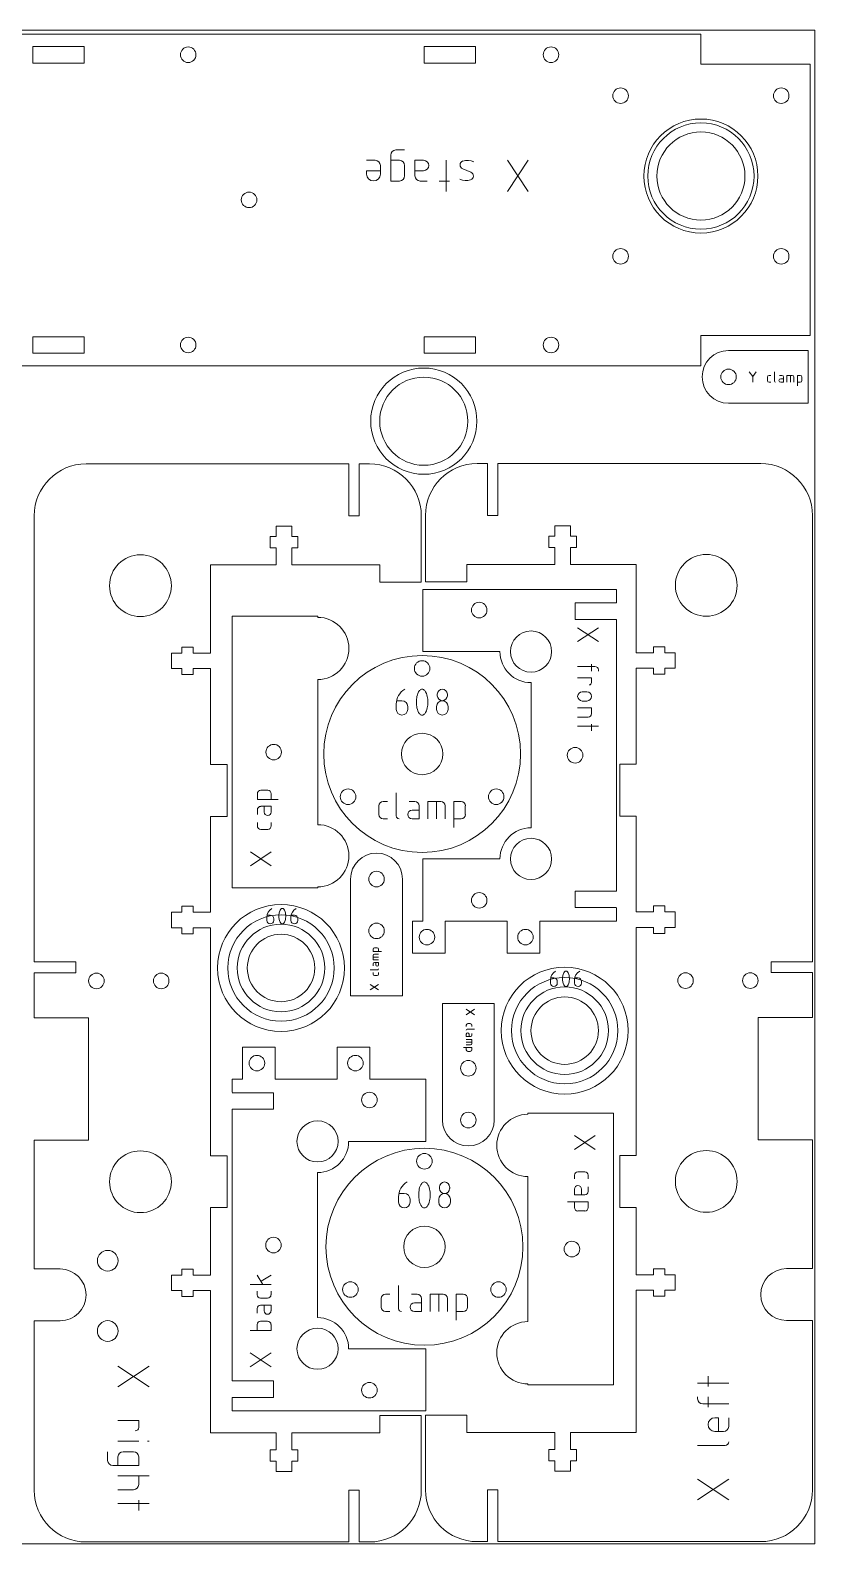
# Model space of a CAD drawing. Header units: millimetres. Extents: x 0 to 292, y 0 to 292.
# Drawn here: x 140.7 to 292, y 0 to 292 of the extents above; entities that cross this region are included whole.
import ezdxf

# ---------------------------------------------------------------- set-up
doc = ezdxf.new("R2010")
doc.units = ezdxf.units.MM
doc.layers.get('0').update_dxf_attribs({"linetype": 'CONTINUOUS', "lineweight": 25, "true_color": 0x000000})
for name, color, linetype, lineweight, true_color in [('borders', 4, 'CONTINUOUS', 0, 0x00ffff), ('cut', 7, 'CONTINUOUS', 0, 0x000000), ('cuts', 7, 'CONTINUOUS', 0, 0x000000), ('etch', 4, 'CONTINUOUS', 0, 0x00ffff), ('inner-clamp', 7, 'CONTINUOUS', 0, 0x000000), ('main-deck', 7, 'CONTINUOUS', 0, 0x000000), ('rod-backplate', 7, 'CONTINUOUS', 0, 0x000000), ('rod-support', 7, 'CONTINUOUS', 0, 0x000000), ('side', 7, 'CONTINUOUS', 0, 0x000000), ('text', 4, 'CONTINUOUS', 0, 0x00ffff)]:
    doc.layers.add(name, color=color, linetype=linetype, lineweight=lineweight, true_color=true_color)

# ---------------------------------------------------------------- blocks, each defined once
blk = doc.blocks.new('tab')
at = {"layer": 'cuts'}
for p, q in [((5, 3.2), (-5, 3.2)), ((-5, 3.2), (-5, 0)), ((5, 0), (5, 3.2))]:
    blk.add_line(p, q, dxfattribs=at)
blk = doc.blocks.new('m3-t-slot')
at = {"layer": 'cuts'}
for p, q in [((-1.5, 7.5), (1.5, 7.5)), ((-1.5, 5.5), (-1.5, 7.5)), ((1.5, 7.5), (1.5, 5.5)), ((-2.66, 3.33), (-2.66, 5.5)), ((-2.66, 5.5), (-1.5, 5.5)), ((-1.5, 3.33), (-2.66, 3.33)), ((-1.5, 0), (-1.5, 3.33)), ((1.5, 5.5), (2.66, 5.5)), ((2.66, 3.33), (1.5, 3.33)), ((1.5, 3.33), (1.5, 0)), ((2.66, 5.5), (2.66, 3.33))]:
    blk.add_line(p, q, dxfattribs=at)
blk = doc.blocks.new('nema17')
at = {"layer": 'cuts'}
for centre, radius in [((-15.495, 15.495), 1.5), ((15.495, 15.495), 1.5), ((0, 0), 11), ((-15.495, -15.495), 1.5), ((15.495, -15.495), 1.5)]:
    blk.add_circle(centre, radius, dxfattribs=at)
blk = doc.blocks.new('slot')
at = {"layer": 'cuts'}
for p, q in [((-1.6, 4.95), (1.6, 4.95)), ((-1.6, 4.95), (-1.6, -4.95)), ((1.6, -4.95), (1.6, 4.95)), ((-1.6, -4.95), (1.6, -4.95))]:
    blk.add_line(p, q, dxfattribs=at)

msp = doc.modelspace()

# ---------------------------------------------------------------- linework, layer by layer
at = {"layer": 'borders'}
for p, q in [((292, 292), (0, 292)), ((292, 0), (292, 292)), ((0, 0), (292, 0))]:
    msp.add_line(p, q, dxfattribs=at)
at = {"layer": 'cut'}
for centre, radius in [((270.04, 263.88), 10.25), ((270.04, 263.88), 8.5), ((216.58, 216.58), 10.25), ((216.58, 216.58), 8.5), ((216.26, 152.37), 19), ((216.26, 168.87), 1.5), ((216.26, 152.37), 4), ((201.97, 144.12), 1.5), ((230.55, 144.12), 1.5), ((189.03, 111.08), 12.25), ((189.03, 111.08), 6.5), ((243.76, 98.99), 12.25), ((243.76, 98.99), 6.5), ((216.7, 57.29), 19), ((216.7, 73.79), 1.5), ((216.7, 57.29), 4), ((202.42, 49.04), 1.5), ((230.99, 49.04), 1.5)]:
    msp.add_circle(centre, radius, dxfattribs=at)
at = {"layer": 'etch'}
for p, q in [((219.18, 163.89), (219.18, 163.62)), ((221.12, 163.62), (221.12, 163.89)), ((211.26, 161.98), (211.26, 160.98)), ((212.37, 162.64), (211.33, 162.64)), ((213.48, 160.98), (213.48, 161.53)), ((219.04, 161.53), (219.04, 160.98)), ((221.26, 160.98), (221.26, 161.53)), ((209.59, 143.2), (208.76, 143.2)), ((211.26, 144.87), (211.26, 140.42)), ((213.76, 143.2), (214.87, 143.2)), ((217.37, 139.87), (217.37, 143.2)), ((217.37, 143.2), (219.87, 143.2)), ((219.04, 143.2), (219.04, 139.87)), ((223.76, 143.2), (222.37, 143.2)), ((222.37, 143.2), (222.37, 138.2)), ((207.93, 142.37), (207.93, 140.7)), ((214.31, 141.53), (215.7, 141.53)), ((215.7, 142.37), (215.7, 139.87)), ((220.7, 142.37), (220.7, 139.87)), ((224.59, 140.7), (224.59, 142.37)), ((208.76, 139.87), (209.59, 139.87)), ((215.7, 139.87), (214.31, 139.87)), ((222.37, 139.87), (223.76, 139.87)), ((186.28, 120.85), (186.28, 120.25)), ((186.95, 121.25), (186.32, 121.25)), ((187.62, 120.25), (187.62, 120.58)), ((190.95, 120.85), (190.95, 120.25)), ((191.62, 121.25), (190.99, 121.25)), ((192.28, 120.25), (192.28, 120.58)), ((241.01, 108.76), (241.01, 108.16)), ((241.67, 109.16), (241.05, 109.16)), ((242.34, 108.16), (242.34, 108.49)), ((245.67, 108.76), (245.67, 108.16)), ((246.34, 109.16), (245.72, 109.16)), ((247.01, 108.16), (247.01, 108.49)), ((212.82, 67.57), (211.77, 67.57)), ((219.62, 68.82), (219.62, 68.54)), ((221.57, 68.54), (221.57, 68.82)), ((211.7, 66.91), (211.7, 65.91)), ((213.93, 65.91), (213.93, 66.46)), ((219.48, 66.46), (219.48, 65.91)), ((221.7, 65.91), (221.7, 66.46)), ((211.7, 49.79), (211.7, 45.35)), ((208.37, 47.29), (208.37, 45.63)), ((210.04, 48.13), (209.2, 48.13)), ((214.2, 48.13), (215.32, 48.13)), ((216.15, 47.29), (216.15, 44.79)), ((217.82, 44.79), (217.82, 48.13)), ((217.82, 48.13), (220.32, 48.13)), ((219.48, 48.13), (219.48, 44.79)), ((221.15, 47.29), (221.15, 44.79)), ((224.2, 48.13), (222.82, 48.13)), ((222.82, 48.13), (222.82, 43.13)), ((225.04, 45.63), (225.04, 47.29)), ((209.2, 44.79), (210.04, 44.79)), ((214.76, 46.46), (216.15, 46.46)), ((216.15, 44.79), (214.76, 44.79)), ((222.82, 44.79), (224.2, 44.79))]:
    msp.add_line(p, q, dxfattribs=at)
for centre, radius in [((189.03, 111.08), 10.25), ((189.03, 111.08), 8.45), ((243.76, 98.99), 10.25), ((243.76, 98.99), 8.45)]:
    msp.add_circle(centre, radius, dxfattribs=at)
for centre, radius, start, end in [((214.59, 161.98), 3.33, 120, 180), ((217.89, 162.99), 2.67, 143.2, 169.5), ((216.26, 164.26), 0.606, 32.76, 147.2), ((214.63, 162.99), 2.67, 10.51, 36.77), ((220.15, 163.89), 0.972, 0, 180), ((220.15, 163.62), 0.972, 180, 0), ((212.37, 160.98), 1.11, 180, 0), ((212.37, 161.53), 1.11, 0, 90), ((220.37, 162.38), 5.22, 167.9, 180.2), ((220.37, 162.35), 5.22, 179.8, 192.1), ((217.89, 161.74), 2.67, 190.5, 216.8), ((214.63, 161.74), 2.67, 323.2, 349.5), ((212.14, 162.38), 5.22, 359.8, 12.09), ((212.14, 162.35), 5.22, 347.9, 0.1885), ((220.15, 161.53), 1.11, 0, 180), ((220.15, 160.98), 1.11, 180, 0), ((216.26, 160.47), 0.606, 212.8, 327.2), ((208.76, 142.37), 0.833, 90, 180), ((214.87, 142.37), 0.833, 0, 90), ((219.87, 142.37), 0.833, 0, 90), ((223.76, 142.37), 0.833, 0, 90), ((208.76, 140.7), 0.833, 180, 270), ((211.81, 140.42), 0.556, 180, 270), ((214.31, 140.7), 0.833, 90, 270), ((223.76, 140.7), 0.833, 270, 0), ((188.28, 120.85), 2, 120, 180), ((186.95, 120.25), 0.667, 180, 0), ((186.95, 120.58), 0.667, 0, 90), ((191.75, 121.09), 3.13, 167.9, 180.2), ((191.75, 121.07), 3.13, 179.8, 192.1), ((190.26, 121.46), 1.6, 143.2, 169.5), ((190.26, 120.71), 1.6, 190.5, 216.8), ((189.28, 122.22), 0.363, 32.76, 147.2), ((189.28, 119.94), 0.363, 212.8, 327.2), ((188.3, 121.46), 1.6, 10.51, 36.77), ((188.3, 120.71), 1.6, 323.2, 349.5), ((186.81, 121.09), 3.13, 359.8, 12.09), ((186.81, 121.07), 3.13, 347.9, 0.1885), ((192.95, 120.85), 2, 120, 180), ((191.62, 120.25), 0.667, 180, 0), ((191.62, 120.58), 0.667, 0, 90), ((243.01, 108.76), 2, 120, 180), ((241.67, 108.16), 0.667, 180, 0), ((241.67, 108.49), 0.667, 0, 90), ((246.48, 109), 3.13, 167.9, 180.2), ((246.48, 108.98), 3.13, 179.8, 192.1), ((244.99, 109.37), 1.6, 143.2, 169.5), ((244.99, 108.62), 1.6, 190.5, 216.8), ((244.01, 110.13), 0.363, 32.76, 147.2), ((243.03, 109.37), 1.6, 10.51, 36.77), ((243.03, 108.62), 1.6, 323.2, 349.5), ((241.54, 109), 3.13, 359.8, 12.09), ((241.54, 108.98), 3.13, 347.9, 0.1885), ((247.67, 108.76), 2, 120, 180), ((246.34, 108.16), 0.667, 180, 0), ((246.34, 108.49), 0.667, 0, 90), ((244.01, 107.85), 0.363, 212.8, 327.2), ((215.04, 66.91), 3.33, 120, 180), ((212.82, 66.46), 1.11, 0, 90), ((220.82, 67.31), 5.22, 167.9, 180.2), ((220.82, 67.28), 5.22, 179.8, 192.1), ((218.33, 67.92), 2.67, 143.2, 169.5), ((216.7, 69.19), 0.606, 32.76, 147.2), ((215.08, 67.92), 2.67, 10.51, 36.77), ((212.59, 67.31), 5.22, 359.8, 12.09), ((212.59, 67.28), 5.22, 347.9, 0.1885), ((220.59, 66.46), 1.11, 0, 180), ((220.59, 68.82), 0.972, 0, 180), ((220.59, 68.54), 0.972, 180, 0), ((212.82, 65.91), 1.11, 180, 0), ((218.33, 66.67), 2.67, 190.5, 216.8), ((216.7, 65.4), 0.606, 212.8, 327.2), ((215.08, 66.67), 2.67, 323.2, 349.5), ((220.59, 65.91), 1.11, 180, 0), ((209.2, 47.29), 0.833, 90, 180), ((215.32, 47.29), 0.833, 0, 90), ((220.32, 47.29), 0.833, 0, 90), ((224.2, 47.29), 0.833, 0, 90), ((209.2, 45.63), 0.833, 180, 270), ((212.26, 45.35), 0.556, 180, 270), ((214.76, 45.63), 0.833, 90, 270), ((224.2, 45.63), 0.833, 270, 0)]:
    msp.add_arc(centre, radius, start, end, dxfattribs=at)
at = {"layer": 'inner-clamp'}
for p, q in [((275.37, 230.22), (290.73, 230.22)), ((290.73, 230.22), (290.73, 220.04)), ((275.37, 220.04), (290.73, 220.04)), ((202.46, 128.24), (202.46, 105.74)), ((212.46, 128.24), (212.46, 105.74)), ((202.46, 105.74), (212.46, 105.74)), ((220.17, 81.74), (220.17, 104.24)), ((230.17, 104.24), (220.17, 104.24)), ((230.17, 81.74), (230.17, 104.24))]:
    msp.add_line(p, q, dxfattribs=at)
for centre in [(275.37, 225.13), (207.46, 128.24), (207.46, 118.24), (225.17, 91.74), (225.17, 81.74)]:
    msp.add_circle(centre, 1.5, dxfattribs=at)
for centre, radius, start, end in [((275.37, 225.13), 5.09, 90, 270), ((207.46, 128.24), 5, 360, 180), ((225.17, 81.74), 5, 180, 0)]:
    msp.add_arc(centre, radius, start, end, dxfattribs=at)
at = {"layer": 'main-deck'}
for p, q in [((270.04, 291.28), (102.62, 291.28)), ((270.04, 285.48), (270.04, 291.28)), ((291.12, 285.48), (270.04, 285.48)), ((291.12, 233.08), (291.12, 285.48)), ((270.04, 227.28), (270.04, 233.08)), ((270.04, 233.08), (291.12, 233.08)), ((102.62, 227.28), (270.04, 227.28))]:
    msp.add_line(p, q, dxfattribs=at)
for centre in [(171.12, 287.28), (241.12, 287.28), (182.87, 259.28), (171.12, 231.28), (241.12, 231.28)]:
    msp.add_circle(centre, 1.5, dxfattribs=at)
at = {"layer": 'rod-backplate'}
for p, q in [((179.62, 178.93), (187.62, 178.93)), ((179.62, 178.93), (179.62, 126.53)), ((196.12, 178.93), (179.62, 178.93)), ((196.12, 178.73), (196.12, 178.93)), ((196.12, 138.73), (196.12, 166.73)), ((179.62, 126.53), (187.62, 126.53)), ((179.62, 126.53), (196.12, 126.53)), ((196.12, 126.73), (196.12, 126.53)), ((253.16, 83.05), (236.66, 83.05)), ((236.66, 82.85), (236.66, 83.05)), ((253.16, 83.05), (245.16, 83.05)), ((253.16, 30.65), (253.16, 83.05)), ((236.66, 70.85), (236.66, 42.85)), ((236.66, 30.85), (236.66, 30.65)), ((236.66, 30.65), (253.16, 30.65)), ((253.16, 30.65), (245.16, 30.65))]:
    msp.add_line(p, q, dxfattribs=at)
for centre in [(187.62, 152.73), (245.16, 56.85)]:
    msp.add_circle(centre, 1.5, dxfattribs=at)
for centre, start, end in [((196.12, 172.73), 270, 90), ((196.12, 132.73), 270, 90), ((236.66, 76.85), 90, 270), ((236.66, 36.85), 90, 270)]:
    msp.add_arc(centre, 6, start, end, dxfattribs=at)
at = {"layer": 'rod-support'}
for p, q in [((216.39, 184.13), (253.77, 184.13)), ((216.39, 184.13), (216.39, 172.13)), ((253.77, 184.13), (253.77, 181.53)), ((253.77, 181.53), (245.77, 181.53)), ((245.77, 181.53), (245.77, 178.33)), ((253.77, 178.33), (245.77, 178.33)), ((253.77, 125.93), (253.77, 178.33)), ((231.27, 172.13), (216.39, 172.13)), ((237.27, 166.13), (237.27, 138.13)), ((216.39, 132.13), (216.39, 120.13)), ((231.27, 132.13), (216.39, 132.13)), ((253.77, 125.93), (245.77, 125.93)), ((245.77, 125.93), (245.77, 122.73)), ((253.77, 122.73), (245.77, 122.73)), ((214.39, 120.13), (214.39, 113.93)), ((220.69, 120.13), (220.69, 113.93)), ((232.69, 120.13), (220.69, 120.13)), ((232.69, 120.13), (232.69, 113.93)), ((253.77, 120.13), (238.99, 120.13)), ((238.99, 120.13), (238.99, 113.93)), ((253.77, 120.13), (253.77, 122.63)), ((220.69, 113.93), (214.39, 113.93)), ((238.99, 113.93), (232.69, 113.93)), ((181.58, 89.62), (181.58, 95.82)), ((181.58, 95.82), (187.88, 95.82)), ((187.88, 89.62), (187.88, 95.82)), ((199.88, 95.82), (206.18, 95.82)), ((199.88, 89.62), (199.88, 95.82)), ((206.18, 89.62), (206.18, 95.82)), ((179.58, 89.62), (179.58, 87.12)), ((187.88, 89.62), (199.88, 89.62)), ((206.18, 89.62), (216.96, 89.62)), ((216.96, 77.62), (216.96, 89.62)), ((179.58, 87.02), (187.58, 87.02)), ((187.58, 83.82), (187.58, 87.02)), ((179.58, 83.82), (187.58, 83.82)), ((179.58, 83.82), (179.58, 31.42)), ((202.08, 77.62), (216.96, 77.62)), ((196.08, 43.62), (196.08, 71.62)), ((202.08, 37.62), (216.96, 37.62)), ((216.96, 25.62), (216.96, 37.62)), ((179.58, 31.42), (187.58, 31.42)), ((187.58, 28.22), (187.58, 31.42)), ((179.58, 28.22), (187.58, 28.22)), ((179.58, 25.62), (179.58, 28.22)), ((216.96, 25.62), (179.58, 25.62))]:
    msp.add_line(p, q, dxfattribs=at)
for centre, radius in [((227.27, 180.13), 1.5), ((237.27, 172.13), 3.97), ((245.77, 152.13), 1.5), ((237.27, 132.13), 3.97), ((227.27, 124.13), 1.5), ((217.19, 117.03), 1.5), ((236.19, 117.03), 1.5), ((184.38, 92.72), 1.5), ((203.38, 92.72), 1.5), ((206.08, 85.62), 1.5), ((196.08, 77.62), 3.97), ((187.58, 57.62), 1.5), ((196.08, 37.62), 3.97), ((206.08, 29.62), 1.5)]:
    msp.add_circle(centre, radius, dxfattribs=at)
for centre, start, end in [((237.27, 172.13), 180, 270), ((237.27, 132.13), 90, 180), ((196.08, 77.62), 270, 360), ((196.08, 37.62), 360, 90)]:
    msp.add_arc(centre, 6, start, end, dxfattribs=at)
at = {"layer": 'side'}
for p, q in [((202.1, 208.34), (151.42, 208.34)), ((202.1, 208.34), (202.1, 198.34)), ((204.1, 198.34), (204.1, 208.34)), ((206.1, 208.34), (204.1, 208.34)), ((226.89, 208.4), (228.89, 208.4)), ((228.89, 198.4), (228.89, 208.4)), ((230.89, 208.4), (230.89, 198.4)), ((230.89, 208.4), (281.57, 208.4)), ((141.42, 198.34), (141.42, 112.24)), ((202.1, 198.34), (204.1, 198.34)), ((216.1, 185.54), (216.1, 198.34)), ((216.89, 185.6), (216.89, 198.4)), ((230.89, 198.4), (228.89, 198.4)), ((291.57, 198.4), (291.57, 112.3)), ((175.42, 188.84), (175.42, 171.84)), ((175.42, 188.84), (188.1, 188.84)), ((191.1, 188.84), (208.1, 188.84)), ((208.1, 185.54), (208.1, 188.84)), ((224.89, 185.6), (224.89, 188.9)), ((241.89, 188.9), (224.89, 188.9)), ((257.57, 188.9), (244.89, 188.9)), ((257.57, 188.9), (257.57, 171.9)), ((208.1, 185.54), (216.1, 185.54)), ((224.89, 185.6), (216.89, 185.6)), ((175.42, 168.84), (175.42, 150.34)), ((257.57, 168.9), (257.57, 150.4)), ((175.42, 140.34), (175.42, 121.84)), ((257.57, 140.4), (257.57, 121.9)), ((216.39, 120.13), (214.39, 120.13)), ((175.42, 118.84), (175.42, 74.84)), ((257.57, 118.9), (257.57, 74.9)), ((149.42, 112.24), (141.42, 112.24)), ((149.42, 110.14), (149.42, 112.24)), ((283.57, 112.3), (291.57, 112.3)), ((283.57, 110.2), (283.57, 112.3)), ((141.42, 110.14), (149.42, 110.14)), ((141.42, 110.14), (141.42, 101.44)), ((291.57, 110.2), (283.57, 110.2)), ((291.57, 110.2), (291.57, 101.5)), ((141.42, 101.44), (151.92, 101.44)), ((151.92, 77.84), (151.92, 101.44)), ((291.57, 101.5), (281.07, 101.5)), ((281.07, 77.9), (281.07, 101.5)), ((181.58, 89.62), (179.58, 89.62)), ((141.42, 77.84), (151.92, 77.84)), ((141.42, 53.01), (141.42, 77.84)), ((291.57, 77.9), (281.07, 77.9)), ((291.57, 53.07), (291.57, 77.9)), ((175.42, 64.84), (175.42, 51.84)), ((257.57, 64.9), (257.57, 51.9)), ((141.42, 53.01), (146.42, 53.01)), ((291.57, 53.07), (286.57, 53.07)), ((175.42, 48.84), (175.42, 21.42)), ((257.57, 48.9), (257.57, 21.48)), ((141.42, 10.34), (141.42, 43.01)), ((146.42, 43.01), (141.42, 43.01)), ((286.57, 43.07), (291.57, 43.07)), ((291.57, 10.4), (291.57, 43.07)), ((208.1, 21.42), (208.1, 24.72)), ((208.1, 24.72), (216.1, 24.72)), ((216.1, 24.72), (216.1, 10.34)), ((224.89, 24.78), (216.89, 24.78)), ((216.89, 24.78), (216.89, 10.4)), ((224.89, 21.48), (224.89, 24.78)), ((188.1, 21.42), (175.42, 21.42)), ((191.1, 21.42), (208.1, 21.42)), ((241.89, 21.48), (224.89, 21.48)), ((244.89, 21.48), (257.57, 21.48)), ((202.1, 0.34), (202.1, 10.34)), ((202.1, 10.34), (204.1, 10.34)), ((204.1, 10.34), (204.1, 0.34)), ((230.89, 10.4), (228.89, 10.4)), ((228.89, 10.4), (228.89, 0.4)), ((230.89, 0.4), (230.89, 10.4)), ((202.1, 0.34), (151.42, 0.34)), ((206.1, 0.34), (204.1, 0.34)), ((226.89, 0.4), (228.89, 0.4)), ((230.89, 0.4), (281.57, 0.4))]:
    msp.add_line(p, q, dxfattribs=at)
for centre, radius in [((161.92, 184.84), 5.96), ((271.07, 184.9), 5.96), ((153.42, 108.59), 1.5), ((165.92, 108.59), 1.5), ((267.07, 108.65), 1.5), ((279.57, 108.65), 1.5), ((161.92, 69.84), 5.96), ((271.07, 69.9), 5.96), ((155.6, 54.6), 2), ((155.6, 41.04), 2)]:
    msp.add_circle(centre, radius, dxfattribs=at)
for centre, radius, start, end in [((151.42, 198.34), 10, 90, 180), ((206.1, 198.34), 10, 0, 90), ((226.89, 198.4), 10, 90, 180), ((281.57, 198.4), 10, 360, 90), ((146.42, 48.01), 5, 270, 90), ((286.57, 48.07), 5, 90, 270), ((151.42, 10.34), 10, 180, 270), ((206.1, 10.34), 10, 270, 0), ((226.89, 10.4), 10, 180, 270), ((281.57, 10.4), 10, 270, 360)]:
    msp.add_arc(centre, radius, start, end, dxfattribs=at)
at = {"layer": 'text'}
for p, q in [((212.87, 268.91), (211.2, 268.91)), ((207.2, 266.91), (205.54, 266.91)), ((208.2, 264.25), (208.2, 265.91)), ((210.2, 267.91), (210.2, 262.91)), ((211.87, 266.91), (210.2, 266.91)), ((212.87, 263.91), (212.87, 265.91)), ((214.87, 263.91), (214.87, 266.91)), ((214.87, 266.91), (216.54, 266.91)), ((220.87, 260.91), (220.87, 266.91)), ((236.7, 260.91), (232.7, 266.91)), ((236.7, 266.91), (232.7, 260.91)), ((208.2, 264.91), (205.54, 264.91)), ((205.54, 264.91), (205.54, 264.25)), ((210.2, 262.91), (211.87, 262.91)), ((216.54, 264.91), (214.87, 264.91)), ((217.2, 262.91), (215.87, 262.91)), ((221.54, 262.91), (219.54, 262.91)), ((225.66, 264.63), (224.08, 265.28)), ((279.38, 226.09), (280.04, 225.2)), ((280.04, 225.2), (280.71, 226.09)), ((280.04, 225.2), (280.04, 224.09)), ((282.88, 225.09), (282.88, 224.42)), ((283.54, 225.42), (283.21, 225.42)), ((284.21, 226.09), (284.21, 224.31)), ((285.21, 225.42), (285.65, 225.42)), ((285.99, 225.09), (285.99, 224.09)), ((286.65, 224.09), (286.65, 225.42)), ((286.65, 225.42), (287.65, 225.42)), ((287.32, 225.42), (287.32, 224.09)), ((287.99, 225.09), (287.99, 224.09)), ((289.21, 225.42), (288.65, 225.42)), ((288.65, 225.42), (288.65, 223.42)), ((289.54, 224.42), (289.54, 225.09)), ((283.21, 224.09), (283.54, 224.09)), ((285.43, 224.76), (285.99, 224.76)), ((285.99, 224.09), (285.43, 224.09)), ((288.65, 224.09), (289.21, 224.09)), ((250.26, 176.71), (246.26, 174.04)), ((246.26, 176.71), (250.26, 174.04)), ((248.93, 169.71), (248.93, 168.37)), ((246.26, 169.26), (249.59, 169.26)), ((246.26, 167.04), (248.93, 167.04)), ((248.93, 167.04), (248.93, 166.15)), ((250.26, 168.59), (250.26, 168.37)), ((248.04, 164.37), (247.15, 164.37)), ((246.26, 161.26), (248.93, 161.26)), ((247.15, 162.59), (248.04, 162.59)), ((248.93, 161.26), (248.93, 160.15)), ((248.26, 159.48), (246.26, 159.48)), ((250.26, 157.71), (246.26, 157.71)), ((248.93, 158.15), (248.93, 156.82)), ((184.47, 144.71), (184.47, 143.6)), ((184.47, 143.6), (188.47, 143.6)), ((186.47, 145.38), (185.13, 145.38)), ((187.13, 143.6), (187.13, 144.71)), ((184.47, 140.71), (184.47, 141.6)), ((185.13, 142.27), (187.13, 142.27)), ((185.8, 141.16), (185.8, 142.27)), ((187.13, 142.27), (187.13, 141.16)), ((184.47, 139.16), (184.47, 138.49)), ((185.13, 137.82), (186.47, 137.82)), ((187.13, 138.49), (187.13, 139.16)), ((183.13, 130.82), (187.13, 133.49)), ((187.13, 130.82), (183.13, 133.49)), ((206.79, 114.71), (206.79, 114.27)), ((206.79, 114.27), (208.39, 114.27)), ((207.59, 114.98), (207.06, 114.98)), ((207.86, 114.27), (207.86, 114.71)), ((206.79, 112.67), (206.79, 113.47)), ((206.79, 113.2), (207.86, 113.2)), ((207.86, 112.67), (206.79, 112.67)), ((206.79, 111.51), (206.79, 111.87)), ((207.06, 113.73), (207.86, 113.73)), ((207.06, 112.13), (207.86, 112.13)), ((207.32, 111.69), (207.32, 112.13)), ((207.86, 112.13), (207.86, 111.69)), ((206.26, 110.71), (207.68, 110.71)), ((206.79, 110.18), (206.79, 109.91)), ((207.06, 109.64), (207.59, 109.64)), ((207.86, 109.91), (207.86, 110.18)), ((206.26, 106.84), (207.86, 107.91)), ((207.86, 106.84), (206.26, 107.91)), ((226.37, 103.14), (224.77, 102.07)), ((224.77, 103.14), (226.37, 102.07)), ((224.77, 100.07), (224.77, 99.8)), ((225.57, 100.34), (225.04, 100.34)), ((225.84, 99.8), (225.84, 100.07)), ((224.77, 97.85), (224.77, 98.29)), ((225.57, 97.85), (224.77, 97.85)), ((224.77, 97.31), (225.84, 97.31)), ((225.84, 96.78), (224.77, 96.78)), ((226.37, 99.27), (224.95, 99.27)), ((225.31, 98.29), (225.31, 97.85)), ((225.84, 98.47), (225.84, 98.11)), ((225.84, 97.31), (225.84, 96.51)), ((225.84, 95.71), (224.24, 95.71)), ((225.57, 96.25), (224.77, 96.25)), ((224.77, 95.71), (224.77, 95.27)), ((225.04, 95), (225.57, 95)), ((225.84, 95.27), (225.84, 95.71)), ((249.64, 78.75), (245.64, 76.09)), ((245.64, 78.75), (249.64, 76.09)), ((245.64, 71.09), (245.64, 70.42)), ((247.64, 71.75), (246.31, 71.75)), ((248.31, 70.42), (248.31, 71.09)), ((245.64, 67.31), (245.64, 68.42)), ((247.64, 67.31), (245.64, 67.31)), ((246.98, 68.42), (246.98, 67.31)), ((248.31, 68.86), (248.31, 67.97)), ((248.31, 65.97), (244.31, 65.97)), ((245.64, 65.97), (245.64, 64.86)), ((248.31, 64.86), (248.31, 65.97)), ((246.31, 64.2), (247.64, 64.2)), ((183.1, 50.04), (187.1, 50.04)), ((185.54, 50.04), (184.43, 51.82)), ((185.17, 50.63), (187.1, 51.82)), ((184.43, 48.71), (184.43, 48.04)), ((185.1, 47.38), (186.43, 47.38)), ((187.1, 48.04), (187.1, 48.71)), ((184.43, 44.49), (184.43, 45.38)), ((185.1, 46.04), (187.1, 46.04)), ((185.76, 44.93), (185.76, 46.04)), ((187.1, 46.04), (187.1, 44.93)), ((183.1, 41.16), (187.1, 41.16)), ((184.43, 42.27), (184.43, 41.16)), ((186.43, 42.93), (185.1, 42.93)), ((187.1, 41.16), (187.1, 42.27)), ((183.1, 34.16), (187.1, 36.82)), ((187.1, 34.16), (183.1, 36.82)), ((163.58, 34.26), (157.58, 30.26)), ((157.58, 34.26), (163.58, 30.26)), ((271.41, 30.32), (271.41, 32.32)), ((269.41, 30.98), (275.41, 30.98)), ((269.41, 27.98), (269.41, 28.32)), ((275.41, 26.98), (270.41, 26.98)), ((271.41, 26.32), (271.41, 28.32)), ((157.58, 23.76), (161.58, 23.76)), ((161.58, 23.76), (161.58, 22.43)), ((273.41, 24.32), (272.74, 24.32)), ((273.41, 21.65), (273.41, 24.32)), ((275.41, 22.65), (275.41, 24.32)), ((272.74, 21.65), (274.41, 21.65)), ((155.58, 17.76), (155.58, 16.09)), ((157.58, 19.76), (161.58, 19.76)), ((160.58, 17.76), (158.58, 17.76)), ((163.25, 19.76), (163.58, 19.76)), ((269.41, 18.98), (274.74, 18.98)), ((156.58, 15.09), (161.58, 15.09)), ((157.58, 16.76), (157.58, 15.09)), ((161.58, 15.09), (161.58, 16.76)), ((163.58, 13.09), (157.58, 13.09)), ((161.58, 13.09), (161.58, 11.43)), ((269.41, 8.48), (275.41, 12.48)), ((275.41, 8.48), (269.41, 12.48)), ((160.58, 10.43), (157.58, 10.43)), ((163.58, 7.76), (157.58, 7.76)), ((161.58, 8.43), (161.58, 6.43))]:
    msp.add_line(p, q, dxfattribs=at)
for centre, radius, start, end in [((211.2, 267.91), 1, 90, 180), ((207.2, 265.91), 1, 360, 90), ((211.87, 265.91), 1, 360, 90), ((216.54, 265.91), 1, 270, 90), ((224.38, 266.02), 0.8, 108.3, 247.79), ((224.98, 264.21), 2.7, 63.1, 108.3), ((206.87, 264.25), 1.33, 180, 360), ((211.87, 263.91), 1, 270, 360), ((215.87, 263.91), 1, 180, 270), ((224.76, 265.7), 2.7, 243.1, 288.3), ((225.36, 263.89), 0.8, 288.3, 67.8), ((283.21, 225.09), 0.333, 90, 180), ((285.65, 225.09), 0.333, 0, 90), ((287.65, 225.09), 0.333, 0, 90), ((289.21, 225.09), 0.333, 0, 90), ((283.21, 224.42), 0.333, 180, 270), ((284.43, 224.31), 0.222, 180, 270), ((285.43, 224.42), 0.333, 90, 270), ((289.21, 224.42), 0.333, 270, 0), ((249.59, 168.59), 0.667, 360, 90), ((247.15, 163.48), 0.889, 90, 270), ((248.04, 163.48), 0.889, 270, 90), ((248.48, 166.15), 0.444, 270, 360), ((248.26, 160.15), 0.667, 270, 360), ((185.13, 144.71), 0.667, 90, 180), ((186.47, 144.71), 0.667, 360, 90), ((185.13, 141.6), 0.667, 90, 180), ((186.47, 141.16), 0.667, 180, 360), ((185.13, 138.49), 0.667, 180, 270), ((186.47, 138.49), 0.667, 270, 360), ((207.06, 114.71), 0.267, 90, 180), ((207.59, 114.71), 0.267, 360, 90), ((207.06, 113.47), 0.267, 90, 180), ((207.06, 111.87), 0.267, 90, 180), ((207.59, 111.69), 0.267, 180, 360), ((207.06, 109.91), 0.267, 180, 270), ((207.59, 109.91), 0.267, 270, 360), ((207.68, 110.89), 0.178, 270, 360), ((225.04, 100.07), 0.267, 90, 180), ((225.57, 100.07), 0.267, 360, 90), ((224.95, 99.09), 0.178, 90, 180), ((225.04, 98.29), 0.267, 360, 180), ((225.57, 98.11), 0.267, 270, 360), ((225.57, 96.51), 0.267, 270, 360), ((225.04, 95.27), 0.267, 180, 270), ((225.57, 95.27), 0.267, 270, 360), ((246.31, 71.09), 0.667, 90, 180), ((247.64, 71.09), 0.667, 360, 90), ((246.31, 68.42), 0.667, 360, 180), ((247.64, 67.97), 0.667, 270, 360), ((246.31, 64.86), 0.667, 180, 270), ((247.64, 64.86), 0.667, 270, 360), ((185.1, 48.04), 0.667, 180, 270), ((186.43, 48.04), 0.667, 270, 360), ((185.1, 45.38), 0.667, 90, 180), ((186.43, 44.93), 0.667, 180, 360), ((185.1, 42.27), 0.667, 90, 180), ((186.43, 42.27), 0.667, 360, 90), ((270.41, 27.98), 1, 180, 270), ((272.74, 22.98), 1.33, 90, 270), ((160.92, 22.43), 0.667, 270, 360), ((274.41, 22.65), 1, 270, 360), ((158.58, 16.76), 1, 90, 180), ((160.58, 16.76), 1, 360, 90), ((274.74, 19.65), 0.667, 270, 360), ((156.58, 16.09), 1, 180, 270), ((160.58, 11.43), 1, 270, 360)]:
    msp.add_arc(centre, radius, start, end, dxfattribs=at)

# ---------------------------------------------------------------- block references
at = {"rotation": 90}
msp.add_blockref('nema17', (270.04, 263.88), dxfattribs=at)
at = {"layer": 'main-deck', "rotation": 90}
for p in [(146.12, 287.28), (221.62, 287.28), (146.12, 231.28), (221.62, 231.28)]:
    msp.add_blockref('slot', p, dxfattribs=at)
at = {"layer": 'side'}
msp.add_blockref('m3-t-slot', (189.6, 188.84), dxfattribs=at)
at = {"layer": 'side', "yscale": -1}
for name, p, rotation in [('m3-t-slot', (243.39, 188.9), 180), ('m3-t-slot', (257.57, 170.4), 89.99999999999999), ('tab', (257.57, 145.4), 270), ('m3-t-slot', (257.57, 120.4), 89.99999999999999), ('tab', (257.57, 69.9), 270), ('m3-t-slot', (257.57, 50.4), 89.99999999999999), ('m3-t-slot', (189.6, 21.42), 360)]:
    msp.add_blockref(name, p, dxfattribs=dict(at, rotation=rotation))
at = {"layer": 'side'}
for name, p, rotation in [('m3-t-slot', (175.42, 170.34), 90), ('tab', (175.42, 145.34), 270), ('m3-t-slot', (175.42, 120.34), 90), ('tab', (175.42, 69.84), 270), ('m3-t-slot', (175.42, 50.34), 90), ('m3-t-slot', (243.39, 21.48), 180)]:
    msp.add_blockref(name, p, dxfattribs=dict(at, rotation=rotation))

doc.saveas('drawing.dxf')
